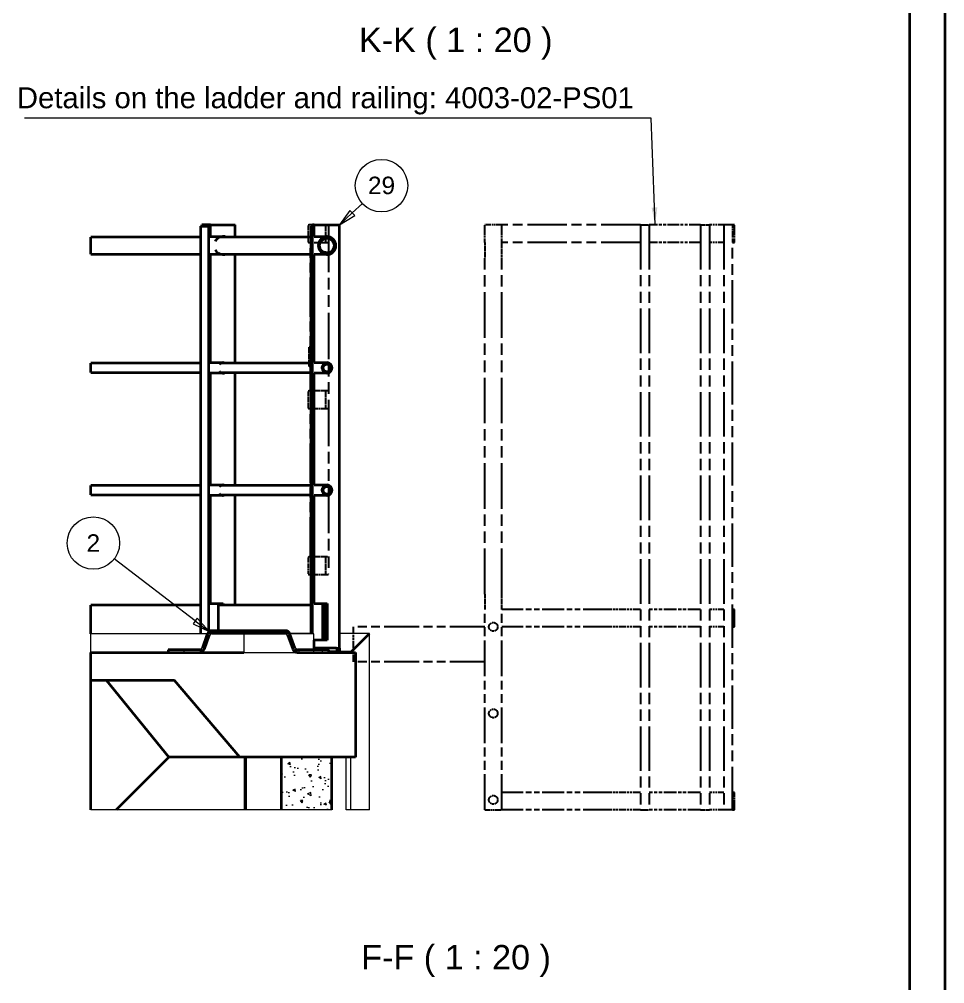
# Model space of a CAD drawing. Header units: millimetres. Extents: x 0 to 42050, y 0 to 29700.
# Drawn here: x 35428 to 42050, y 17503 to 24402 of the extents above; entities that cross this region are included whole.
import ezdxf

# ---------------------------------------------------------------- set-up
doc = ezdxf.new("R2010")
doc.units = ezdxf.units.MM
doc.header["$LTSCALE"] = 50
doc.linetypes.add('DOUBLE_DASH_CHAIN', pattern=[1.2403, 0.6614, -0.0827, 0.1654, -0.0827, 0.1654, -0.0827])
doc.layers.get('0').update_dxf_attribs({"lineweight": 18})
for name, color, linetype, lineweight in [('Border', 7, 'Continuous', 35), ('Hatch', 7, 'Continuous', 18), ('Reference', 7, 'DOUBLE_DASH_CHAIN', 25), ('Symbol', 7, 'Continuous', 18), ('Visible', 7, 'Continuous', 35), ('Visible Narrow', 7, 'Continuous', 18)]:
    doc.layers.add(name, color=color, linetype=linetype, lineweight=lineweight)
doc.layers.add('P_Cable Ducts (CD)', color=30, linetype='Continuous', lineweight=18, true_color=0xff7f00)
doc.styles.add('Label Text', font='arial.ttf')
doc.styles.add('Note Text', font='arial.ttf')
doc.styles.add('Title', font='arial.ttf')
doc.dimstyles.new('Default - Method 2a$7', dxfattribs={"dimscale": 50, "dimtxt": 3, "dimasz": 2.5, "dimexe": 3, "dimexo": 0.5, "dimgap": 0.7, "dimtad": 0, "dimtoh": 1, "dimdec": 1, "dimrnd": 1e-08, "dimtxsty": 'Title', "dimcen": 0.09, "dimdle": 10, "dimclrd": 256, "dimclre": 256, "dimclrt": 7, "dimazin": 2, "dimtfac": 0.833333, "dimtdec": 1, "dimtmove": 0, "dimatfit": 3, "dimfxl": 1, "dimtolj": 1, "dimlwd": -1, "dimlwe": -1, "dimarcsym": 0})

# ---------------------------------------------------------------- blocks, each defined once
blk = doc.blocks.new('Borders Bigadan Border')
at = {"layer": 'Border'}
for p, q in [((841, 594), (841, 0)), ((836, 5), (836, 589))]:
    blk.add_line(p, q, dxfattribs=at)
blk = doc.blocks.new('Balloon47')
at = {"layer": 'Symbol'}
for p, q in [((756.22, 460.33), (757.68, 461.69)), ((755.88, 460.69), (754.4, 458.62)), ((756.22, 460.33), (754.4, 458.62)), ((754.4, 458.62), (756.56, 459.96)), ((756.56, 459.96), (755.88, 460.69))]:
    blk.add_line(p, q, dxfattribs=at)
at = {"layer": 'Symbol', "flags": 128}
blk.add_lwpolyline([(755.88, 460.69), (754.4, 458.62), (756.56, 459.96), (755.88, 460.69)], dxfattribs=at)
at = {"layer": 'Symbol'}
blk.add_circle((760.4, 464.24), 3.75, dxfattribs=at)
blk.add_solid([(755.88, 460.69), (754.4, 458.62), (756.56, 459.96), (755.88, 460.69)], dxfattribs=at)
at = {"layer": 'Symbol', "insert": (760.4, 464.26), "char_height": 2.5, "attachment_point": 5, "style": 'Note Text'}
blk.add_mtext('29', dxfattribs=at)
blk = doc.blocks.new('Balloon48')
at = {"layer": 'Symbol'}
for p, q in [((733.74, 401.96), (722.13, 410.84)), ((734.04, 402.36), (733.44, 401.56)), ((733.44, 401.56), (735.73, 400.44)), ((733.74, 401.96), (735.73, 400.44)), ((735.73, 400.44), (734.04, 402.36))]:
    blk.add_line(p, q, dxfattribs=at)
at = {"layer": 'Symbol', "flags": 128}
blk.add_lwpolyline([(733.44, 401.56), (735.73, 400.44), (734.04, 402.36), (733.44, 401.56)], dxfattribs=at)
at = {"layer": 'Symbol'}
blk.add_circle((719.16, 413.11), 3.75, dxfattribs=at)
blk.add_solid([(733.44, 401.56), (735.73, 400.44), (734.04, 402.36), (733.44, 401.56)], dxfattribs=at)
at = {"layer": 'Symbol', "insert": (719.16, 413.11), "char_height": 2.5, "attachment_point": 5, "style": 'Note Text'}
blk.add_mtext('2', dxfattribs=at)

msp = doc.modelspace()

# ---------------------------------------------------------------- hatches: boundary and pattern name
at = {"layer": 'Hatch'}
h = msp.add_hatch(dxfattribs=at)
h.set_pattern_fill('ANSI31', color=256, scale=1270, angle=60.818737, style=0)
h.set_pattern_definition([(105.81874, (0, 0), (-152.73796, -43.27444), [])])
edge = h.paths.add_edge_path()
edge.add_ellipse((36719.53, 19908.4), major_axis=(-5.99, -16.44), ratio=1, start_angle=20, end_angle=90)
edge.add_line((36735.97, 19902.41), (36773.45, 20005.37))
edge.add_ellipse((36806.33, 19993.4), major_axis=(-35, 0), ratio=1, start_angle=270, end_angle=340, ccw=False)
edge.add_line((36806.33, 20028.4), (37331.83, 20028.4))
edge.add_ellipse((37331.83, 19993.4), major_axis=(-12.5, 32.69), ratio=1, start_angle=270, end_angle=339.075168, ccw=False)
edge.add_ellipse((37331.83, 19993.4), major_axis=(32.89, 11.97), ratio=1, start_angle=0, end_angle=0.924832, ccw=False)
edge.add_line((37364.72, 20005.37), (37402.19, 19902.41))
edge.add_ellipse((37418.63, 19908.4), major_axis=(-17.5, 0), ratio=1, start_angle=20, end_angle=90)
edge.add_line((37418.63, 19890.9), (37534.91, 19890.9))
edge.add_line((37534.91, 19890.9), (37644.13, 19890.9))
edge.add_line((37644.13, 19890.9), (37644.13, 19873.4))
edge.add_line((37644.13, 19873.4), (37418.63, 19873.4))
edge.add_ellipse((37418.63, 19908.4), major_axis=(-32.89, -11.97), ratio=1, start_angle=0, end_angle=70, ccw=False)
edge.add_line((37385.75, 19896.43), (37348.27, 19999.38))
edge.add_ellipse((37331.83, 19993.4), major_axis=(12.25, 12.5), ratio=1, start_angle=334.415309, end_angle=360)
edge.add_ellipse((37331.83, 19993.4), major_axis=(17.5, 0), ratio=1, start_angle=45.584691, end_angle=90)
edge.add_line((37331.83, 20010.9), (36806.33, 20010.9))
edge.add_ellipse((36806.33, 19993.4), major_axis=(5.99, 16.44), ratio=1, start_angle=20, end_angle=90)
edge.add_line((36789.89, 19999.38), (36752.42, 19896.43))
edge.add_ellipse((36719.53, 19908.4), major_axis=(0, -35), ratio=1, start_angle=0, end_angle=70, ccw=False)
edge.add_line((36719.53, 19873.4), (36494.04, 19873.4))
edge.add_line((36494.04, 19873.4), (36494.04, 19890.9))
edge.add_line((36494.04, 19890.9), (36719.53, 19890.9))
h = msp.add_hatch(dxfattribs=at)
h.set_pattern_fill('AR-CONC', color=256, scale=26.916384, angle=105.818737, style=0)
h.set_pattern_definition([(155.81874, (0, 0), (-36.3764, 190.3534), [20.1873, -222.0602]), (100.81874, (0, 0), (-184.6149, -91.1228), [16.1498, -177.6481]), (206.2702, (-3.03, 15.86), (-220.9912, 99.23055), [17.1566, -188.7221]), (152.00294, (-51.8, -14.67), (-35.4418, 288.5284), [30.281, -333.0903]), (202.4544, (-54.75, 9.37), (-320.8465, 170.576), [25.7348, -283.0833]), (97.0029, (-51.8, -14.67), (-320.8465, 170.576), [24.2247, -266.4722]), (126.81874, (-46.18, 14.89), (60.46966, 184.12244), [20.1873, -222.0602]), (71.81874, (-46.18, 14.9), (-205.645, 9.8052), [16.1498, -177.6481]), (177.2702, (-41.14, 30.23), (-145.1754, 193.9277), [17.15655, -188.7221]), (143.31874, (0, 0), (-87.10183, -21.27628), [0, -175.49482, 0, -180.33977, 0, -178.32105]), (113.31874, (0, 0), (-121.44304, 39.18815), [0, -102.8206, 0, -171.45737, 0, -67.96387]), (73.31874, (16.36, -57.75), (-33.32695, 139.89907), [0, -67.29096, 0, -209.9478, 0, -278.58458]), (63.31874, (23.7, -83.65), (-68.71416, 143.68293), [0, -87.47825, 0, -139.42687, 0, -197.83542])])
h.paths.add_polyline_path([(37665.27, 18746.52), (37302.54, 18746.52), (37302.54, 19123.4), (37665.27, 19123.4)])

# ---------------------------------------------------------------- linework, layer by layer
at = {"layer": 'P_Cable Ducts (CD)'}
for p, q in [((35941.14, 19873.4), (35941.14, 20005.9)), ((36773.64, 20005.9), (35941.14, 20005.9)), ((37034.91, 20005.9), (36794.09, 20005.9)), ((37534.91, 20005.9), (37034.91, 20005.9)), ((37034.91, 20005.9), (37034.91, 19873.4)), ((37514.73, 20008.63), (37363.34, 20008.63)), ((37534.91, 19873.4), (37534.91, 20005.9)), ((37600.09, 20008.63), (37599.42, 20008.63)), ((37933.38, 20008.63), (37719.89, 20008.63)), ((37933.38, 18746.52), (37933.38, 20008.63)), ((37034.91, 19873.4), (37034.9, 19873.4)), ((37034.91, 19873.4), (37534.91, 19873.4)), ((37766.31, 18746.52), (37766.31, 19123.4)), ((37801.19, 18746.52), (37801.19, 19123.4)), ((37801.19, 18746.52), (37766.31, 18746.52)), ((37933.38, 18746.52), (37801.19, 18746.52))]:
    msp.add_line(p, q, dxfattribs=at)
msp.add_ellipse((37254.31, -498.63), major_axis=(0, 20507.5), ratio=0.0527019, start_param=0.0048958, end_param=0.0170315, dxfattribs=at)
at = {"layer": 'Reference', "color": 9, "ltscale": 0.729975, "true_color": 0xc0c0c0}
for p, q in [((37495.74, 22925.9), (37495.74, 22810.9)), ((37620.78, 22810.9), (37620.78, 22925.9)), ((37495.74, 21738.4), (37495.74, 21623.4)), ((37620.78, 21623.4), (37620.78, 21738.4)), ((37495.74, 20550.9), (37495.74, 20435.9)), ((37620.78, 20435.9), (37620.78, 20550.9))]:
    msp.add_line(p, q, dxfattribs=at)
at = {"layer": 'Reference', "color": 9, "ltscale": 0.730212, "true_color": 0xc0c0c0}
for p, q in [((37615.78, 22930.9), (37500.74, 22930.9)), ((37500.74, 22805.9), (37615.78, 22805.9)), ((37615.78, 21743.4), (37500.74, 21743.4)), ((37500.74, 21618.4), (37615.78, 21618.4)), ((37615.78, 20555.9), (37500.74, 20555.9)), ((37500.74, 20430.9), (37615.78, 20430.9))]:
    msp.add_line(p, q, dxfattribs=at)
at = {"layer": 'Reference', "color": 9, "ltscale": 5.168618, "true_color": 0xc0c0c0}
for p, q in [((37636.52, 22930.9), (37615.78, 22930.9)), ((37615.78, 20430.9), (37636.52, 20430.9))]:
    msp.add_line(p, q, dxfattribs=at)
at = {"layer": 'Reference', "color": 9, "ltscale": 10.038921, "true_color": 0xc0c0c0}
msp.add_line((37641.39, 22926.03), (37641.39, 20435.77), dxfattribs=at)
at = {"layer": 'Reference', "color": 9, "ltscale": 1.19656, "true_color": 0xc0c0c0}
for p, q in [((38879.91, 22930.9), (38759.91, 22930.9)), ((38759.91, 18746.52), (38879.91, 18746.52))]:
    msp.add_line(p, q, dxfattribs=at)
at = {"layer": 'Reference', "color": 9, "ltscale": 0.79346, "true_color": 0xc0c0c0}
for p, q in [((38759.91, 22805.9), (38759.91, 22930.9)), ((38879.91, 22805.9), (38879.91, 22930.9)), ((40532.41, 22930.9), (40532.41, 22805.9)), ((40544.91, 22805.9), (40544.91, 22930.9)), ((40532.49, 20180.9), (40532.49, 20055.9)), ((40544.99, 20055.9), (40544.99, 20180.9)), ((40532.49, 18871.52), (40532.49, 18746.52)), ((40544.99, 18746.52), (40544.99, 18871.52))]:
    msp.add_line(p, q, dxfattribs=at)
at = {"layer": 'Reference', "color": 9, "ltscale": 8.500576, "true_color": 0xc0c0c0}
for p, q in [((39872.34, 22930.9), (38879.91, 22930.9)), ((39872.34, 22805.9), (38879.91, 22805.9))]:
    msp.add_line(p, q, dxfattribs=at)
at = {"layer": 'Reference', "color": 9, "ltscale": 0.62316, "true_color": 0xc0c0c0}
for p, q in [((39872.34, 22930.9), (39934.84, 22930.9)), ((40303.3, 22930.9), (40365.8, 22930.9)), ((39872.34, 18746.52), (39934.84, 18746.52)), ((40303.3, 18746.52), (40365.8, 18746.52))]:
    msp.add_line(p, q, dxfattribs=at)
at = {"layer": 'Reference', "color": 9, "ltscale": 9.639085, "true_color": 0xc0c0c0}
for p, q in [((39872.34, 22930.9), (39872.34, 18746.52)), ((39934.84, 22930.9), (39934.84, 18746.52)), ((40303.3, 22930.9), (40303.3, 18746.52)), ((40365.8, 22930.9), (40365.8, 18746.52)), ((40469.91, 22930.9), (40469.91, 18746.52))]:
    msp.add_line(p, q, dxfattribs=at)
at = {"layer": 'Reference', "color": 9, "ltscale": 0.288734, "true_color": 0xc0c0c0}
for p, q in [((39977.66, 22930.9), (39934.84, 22930.9)), ((39977.66, 22805.9), (39934.84, 22805.9))]:
    msp.add_line(p, q, dxfattribs=at)
at = {"layer": 'Reference', "color": 9, "ltscale": 2.492157, "true_color": 0xc0c0c0}
for p, q in [((40303.3, 22930.9), (39977.66, 22930.9)), ((40303.3, 22805.9), (39977.66, 22805.9))]:
    msp.add_line(p, q, dxfattribs=at)
at = {"layer": 'Reference', "color": 9, "ltscale": 1.344787, "true_color": 0xc0c0c0}
for p, q in [((40469.91, 22930.9), (40365.8, 22930.9)), ((40469.91, 22805.9), (40365.8, 22805.9))]:
    msp.add_line(p, q, dxfattribs=at)
at = {"layer": 'Reference', "color": 9, "ltscale": 0.39668, "true_color": 0xc0c0c0}
for p, q in [((40532.41, 22930.9), (40469.91, 22930.9)), ((40532.41, 18746.52), (40469.91, 18746.52))]:
    msp.add_line(p, q, dxfattribs=at)
at = {"layer": 'Reference', "color": 9, "ltscale": 0.079256, "true_color": 0xc0c0c0}
for p, q in [((40544.91, 22930.9), (40532.41, 22930.9)), ((40532.41, 22805.9), (40544.91, 22805.9)), ((40544.99, 20180.9), (40532.49, 20180.9)), ((40532.49, 20055.9), (40544.99, 20055.9)), ((40544.99, 18871.52), (40532.49, 18871.52)), ((40532.49, 18746.52), (40544.99, 18746.52))]:
    msp.add_line(p, q, dxfattribs=at)
at = {"layer": 'Reference', "color": 9, "ltscale": 8.48585, "true_color": 0xc0c0c0}
for p, q in [((37512.86, 21748.4), (37512.86, 22800.9)), ((37512.86, 20560.9), (37512.86, 21613.4))]:
    msp.add_line(p, q, dxfattribs=at)
at = {"layer": 'Reference', "color": 9, "ltscale": 4.184604, "true_color": 0xc0c0c0}
for p, q in [((37615.78, 22805.9), (37632.57, 22805.9)), ((37632.57, 21743.4), (37615.78, 21743.4)), ((37615.78, 21618.4), (37632.57, 21618.4)), ((37632.57, 20555.9), (37615.78, 20555.9))]:
    msp.add_line(p, q, dxfattribs=at)
at = {"layer": 'Reference', "color": 9, "ltscale": 0.692411, "true_color": 0xc0c0c0}
for p, q in [((38759.91, 22805.9), (38759.91, 22697.37)), ((38879.91, 22697.37), (38879.91, 22805.9)), ((38759.91, 20289.43), (38759.91, 20180.9)), ((38879.91, 20180.9), (38879.91, 20289.43))]:
    msp.add_line(p, q, dxfattribs=at)
at = {"layer": 'Reference', "color": 9, "ltscale": 9.351136, "true_color": 0xc0c0c0}
msp.add_line((40532.41, 18746.52), (40532.41, 22805.9), dxfattribs=at)
at = {"layer": 'Reference', "color": 9, "ltscale": 9.856833, "true_color": 0xc0c0c0}
for p, q in [((38759.91, 20289.43), (38759.91, 22697.37)), ((38879.91, 20289.43), (38879.91, 22697.37))]:
    msp.add_line(p, q, dxfattribs=at)
at = {"layer": 'Reference', "color": 9, "ltscale": 0.066064, "true_color": 0xc0c0c0}
for p, q in [((37512.86, 22055.9), (37502.44, 22055.9)), ((37512.86, 21918.4), (37502.44, 21918.4))]:
    msp.add_line(p, q, dxfattribs=at)
at = {"layer": 'Reference', "color": 9, "ltscale": 0.872816, "true_color": 0xc0c0c0}
msp.add_line((37502.44, 21918.4), (37502.44, 22055.9), dxfattribs=at)
at = {"layer": 'Reference', "color": 9, "ltscale": 7.709828, "true_color": 0xc0c0c0}
for p, q in [((38759.91, 18746.52), (38759.91, 20180.9)), ((38879.91, 18746.52), (38879.91, 20180.9))]:
    msp.add_line(p, q, dxfattribs=at)
at = {"layer": 'Reference', "color": 9, "ltscale": 4.702851, "true_color": 0xc0c0c0}
for p, q in [((39617.55, 20180.9), (38879.91, 20180.9)), ((39617.55, 20055.9), (38879.91, 20055.9)), ((39617.55, 18871.52), (38879.91, 18871.52)), ((39617.55, 18746.52), (38879.91, 18746.52))]:
    msp.add_line(p, q, dxfattribs=at)
at = {"layer": 'Reference', "color": 9, "ltscale": 1.626729, "true_color": 0xc0c0c0}
for p, q in [((39872.34, 20180.9), (39617.55, 20180.9)), ((39872.34, 20055.9), (39617.55, 20055.9)), ((39872.34, 18871.52), (39617.55, 18871.52)), ((39872.34, 18746.52), (39617.55, 18746.52))]:
    msp.add_line(p, q, dxfattribs=at)
at = {"layer": 'Reference', "color": 9, "ltscale": 2.778255, "true_color": 0xc0c0c0}
for p, q in [((40303.3, 20180.9), (39934.84, 20180.9)), ((40303.3, 20055.9), (39934.84, 20055.9)), ((40303.3, 18871.52), (39934.84, 18871.52)), ((40303.3, 18746.52), (39934.84, 18746.52))]:
    msp.add_line(p, q, dxfattribs=at)
at = {"layer": 'Reference', "color": 9, "ltscale": 1.344382, "true_color": 0xc0c0c0}
for p, q in [((40469.91, 20180.9), (40365.8, 20180.9)), ((40469.91, 20055.9), (40365.8, 20055.9)), ((40469.91, 18871.52), (40365.8, 18871.52)), ((40469.91, 18746.52), (40365.8, 18746.52))]:
    msp.add_line(p, q, dxfattribs=at)
at = {"layer": 'Reference', "color": 9, "ltscale": 0.071075, "true_color": 0xc0c0c0}
for p, q in [((40532.49, 20180.9), (40532.41, 20180.9)), ((40532.49, 20055.9), (40532.41, 20055.9)), ((40532.49, 18871.52), (40532.41, 18871.52)), ((40532.49, 18746.52), (40532.41, 18746.52))]:
    msp.add_line(p, q, dxfattribs=at)
at = {"layer": 'Reference', "color": 9, "ltscale": 7.578812, "true_color": 0xc0c0c0}
for p, q in [((38759.91, 20055.9), (37819.91, 20055.9)), ((38759.91, 19805.9), (37819.91, 19805.9))]:
    msp.add_line(p, q, dxfattribs=at)
at = {"layer": 'Reference', "color": 9, "ltscale": 1.587019, "true_color": 0xc0c0c0}
msp.add_line((37819.91, 19805.9), (37819.91, 20055.9), dxfattribs=at)
at = {"layer": 'Reference', "color": 9, "ltscale": 1.246421, "true_color": 0xc0c0c0}
for centre in [(38819.91, 20055.9), (38819.91, 19437.15), (38819.91, 18818.4)]:
    msp.add_circle(centre, 31.25, dxfattribs=at)
at = {"layer": 'Reference', "color": 9, "ltscale": 0.049769, "true_color": 0xc0c0c0}
for centre, major_axis, start_param, end_param in [((37500.74, 22925.9), (-5, 0), 4.712389, 6.2831853), ((37615.78, 22925.9), (5, 0), 0, 1.5707963), ((37500.74, 22810.9), (-5, 0), 0, 1.5707963), ((37615.78, 22810.9), (5, 0), 4.712389, 6.2831853), ((37500.74, 21738.4), (-5, 0), 4.712389, 6.2831853), ((37615.78, 21738.4), (5, 0), 0, 1.5707963), ((37500.74, 21623.4), (-5, 0), 0, 1.5707963), ((37615.78, 21623.4), (5, 0), 4.712389, 6.2831853), ((37500.74, 20550.9), (-5, 0), 4.712389, 6.2831853), ((37615.78, 20550.9), (5, 0), 0, 1.5707963), ((37500.74, 20435.9), (-5, 0), 0, 1.5707963), ((37615.78, 20435.9), (5, 0), 4.712389, 6.2831853)]:
    msp.add_ellipse(centre, major_axis=major_axis, ratio=0.9996754, start_param=start_param, end_param=end_param, dxfattribs=at)
at = {"layer": 'Reference', "color": 9, "ltscale": 0.060531, "true_color": 0xc0c0c0}
for centre, major_axis, start_param, end_param in [((37636.39, 22925.9), (3.58, 3.58), 5.485047, 7.0558433), ((37636.39, 20435.9), (3.58, -3.58), 5.5105273, 7.0813236)]:
    msp.add_ellipse(centre, major_axis=major_axis, ratio=0.9748389, start_param=start_param, end_param=end_param, dxfattribs=at)
at = {"layer": 'Reference', "color": 9, "ltscale": 0.03324, "true_color": 0xc0c0c0}
for points, knots in [([(37512.86, 22800.9), (37512.86, 22801.93), (37512.86, 22802.97), (37512.84, 22804.63), (37512.84, 22805.28), (37512.83, 22805.9)], [4.71238898, 4.71238898, 4.71238898, 4.71238898, 5.02654825, 5.02654825, 5.24467235, 5.24467235, 5.24467235, 5.24467235]), ([(37512.83, 21743.4), (37512.83, 21743.61), (37512.83, 21743.83), (37512.84, 21744.29), (37512.84, 21744.52), (37512.85, 21745), (37512.85, 21745.25), (37512.85, 21745.74), (37512.85, 21745.99), (37512.86, 21746.49), (37512.86, 21746.74), (37512.86, 21747.46), (37512.86, 21747.93), (37512.86, 21748.4)], [4.18010561, 4.18010561, 4.18010561, 4.18010561, 4.2567862, 4.2567862, 4.33465923, 4.33465923, 4.41349898, 4.41349898, 4.49231024, 4.49231024, 4.57010588, 4.57010588, 4.71238898, 4.71238898, 4.71238898, 4.71238898]), ([(37512.86, 21613.4), (37512.86, 21614.43), (37512.86, 21615.47), (37512.84, 21617.13), (37512.84, 21617.78), (37512.83, 21618.4)], [4.71238898, 4.71238898, 4.71238898, 4.71238898, 5.02654825, 5.02654825, 5.24467235, 5.24467235, 5.24467235, 5.24467235]), ([(37512.83, 20555.9), (37512.83, 20556.11), (37512.83, 20556.33), (37512.84, 20556.79), (37512.84, 20557.02), (37512.85, 20557.5), (37512.85, 20557.75), (37512.85, 20558.24), (37512.85, 20558.49), (37512.86, 20558.99), (37512.86, 20559.24), (37512.86, 20559.96), (37512.86, 20560.43), (37512.86, 20560.9)], [4.18010561, 4.18010561, 4.18010561, 4.18010561, 4.2567862, 4.2567862, 4.33465923, 4.33465923, 4.41349898, 4.41349898, 4.49231024, 4.49231024, 4.57010588, 4.57010588, 4.71238898, 4.71238898, 4.71238898, 4.71238898])]:
    msp.add_open_spline(points, degree=3, knots=knots, dxfattribs=at)
at = {"layer": 'Visible', "color": 9, "true_color": 0xc0c0c0}
for p, q in [((36725.97, 22923.4), (36725.97, 20005.9)), ((36732.21, 22923.4), (36725.97, 22923.4)), ((36732.21, 22923.4), (36775.26, 22923.4)), ((36796.99, 22930.9), (36734.5, 22930.9)), ((36734.5, 22930.9), (36734.5, 22923.4)), ((36775.26, 22923.4), (36781.51, 22923.4)), ((36793.51, 22923.4), (36781.51, 22923.4)), ((36781.51, 22923.4), (36781.51, 20018.07)), ((36794.9, 22923.4), (36793.51, 22923.4)), ((36794.9, 22848.4), (36794.9, 22923.4)), ((36796.99, 22930.9), (36972.31, 22930.9)), ((36796.99, 22848.4), (36796.99, 22930.9)), ((36972.31, 22843.77), (36972.31, 22930.9)), ((37514.73, 22923.4), (37514.73, 20005.9)), ((37515.83, 22923.4), (37514.73, 22923.4)), ((37515.83, 22923.4), (37523.41, 22923.4)), ((37523.41, 22923.4), (37524.51, 22923.4)), ((37537, 22923.4), (37524.51, 22923.4)), ((37524.51, 22923.4), (37524.51, 20005.9)), ((37537.61, 22930.9), (37526.6, 22930.9)), ((37526.6, 22930.9), (37526.6, 22923.4)), ((37537.24, 22923.4), (37537, 22923.4)), ((37537.24, 22848.4), (37537.24, 22923.4)), ((37537.61, 22930.9), (37719.89, 22930.9)), ((37537.61, 22848.4), (37537.61, 22930.9)), ((37719.89, 19903.4), (37719.89, 22930.9)), ((35941.14, 22723.02), (35941.14, 22843.77)), ((36725.97, 22843.77), (35941.14, 22843.77)), ((36794.9, 22848.4), (36796.99, 22848.4)), ((36796.99, 22848.4), (36884.65, 22848.4)), ((36854.76, 22839.69), (36869.25, 22848.4)), ((37514.73, 22843.77), (36861.55, 22843.77)), ((36904.7, 22843.77), (36904.7, 22844.18)), ((37537.24, 22848.4), (37537.61, 22848.4)), ((37537.61, 22848.4), (37628.75, 22848.4)), ((37600.67, 22839.69), (37615.74, 22848.4)), ((37629.5, 22843.77), (37607.73, 22843.77)), ((35941.14, 22723.02), (36725.97, 22723.02)), ((36796.99, 22718.4), (36794.9, 22718.4)), ((36794.9, 21945.9), (36794.9, 22718.4)), ((36796.99, 21945.9), (36796.99, 22718.4)), ((36884.65, 22718.4), (36796.99, 22718.4)), ((36862.85, 22723.02), (37514.73, 22723.02)), ((36896.17, 22719.96), (36896.17, 22723.02)), ((36904.7, 22722.62), (36904.7, 22723.02)), ((36972.31, 21942.02), (36972.31, 22723.02)), ((37537.61, 22718.4), (37537.24, 22718.4)), ((37537.24, 21945.9), (37537.24, 22718.4)), ((37537.61, 21945.9), (37537.61, 22718.4)), ((37628.75, 22718.4), (37537.61, 22718.4)), ((37609.08, 22723.02), (37629.5, 22723.02)), ((37655.81, 22727.11), (37675.09, 22738.25)), ((37674.61, 22737.76), (37656.18, 22727.11)), ((35941.14, 21874.77), (35941.14, 21942.02)), ((36725.97, 21942.02), (35941.14, 21942.02)), ((36794.9, 21945.9), (36796.99, 21945.9)), ((36796.99, 21945.9), (36884.65, 21945.9)), ((36867.97, 21940.87), (36876.33, 21945.9)), ((37514.73, 21942.02), (36869.88, 21942.02)), ((37537.24, 21945.9), (37537.61, 21945.9)), ((37537.61, 21945.9), (37628.75, 21945.9)), ((37614.4, 21940.87), (37623.1, 21945.9)), ((37629.5, 21942.02), (37616.39, 21942.02)), ((35941.14, 21874.77), (36725.97, 21874.77)), ((36796.99, 21870.9), (36794.9, 21870.9)), ((36794.9, 21070.9), (36794.9, 21870.9)), ((36796.99, 21070.9), (36796.99, 21870.9)), ((36884.65, 21870.9), (36796.99, 21870.9)), ((36870.03, 21874.77), (37514.73, 21874.77)), ((36896.17, 21873.67), (36896.17, 21874.77)), ((36972.31, 21067.02), (36972.31, 21874.77)), ((37537.61, 21870.9), (37537.24, 21870.9)), ((37537.24, 21070.9), (37537.24, 21870.9)), ((37537.61, 21070.9), (37537.61, 21870.9)), ((37628.75, 21870.9), (37537.61, 21870.9)), ((37616.55, 21874.77), (37629.5, 21874.77)), ((37643.51, 21876.8), (37658.24, 21885.76)), ((37643.88, 21876.8), (37643.51, 21876.8)), ((37657.92, 21885.34), (37643.88, 21876.8)), ((35941.14, 20999.77), (35941.14, 21067.02)), ((36725.97, 21067.02), (35941.14, 21067.02)), ((36794.9, 21070.9), (36796.99, 21070.9)), ((36796.99, 21070.9), (36884.65, 21070.9)), ((36867.97, 21065.87), (36876.33, 21070.9)), ((37514.73, 21067.02), (36869.88, 21067.02)), ((37537.24, 21070.9), (37537.61, 21070.9)), ((37537.61, 21070.9), (37628.75, 21070.9)), ((37614.4, 21065.87), (37623.1, 21070.9)), ((37629.5, 21067.02), (37616.39, 21067.02)), ((35941.14, 20999.77), (36725.97, 20999.77)), ((36796.99, 20995.9), (36794.9, 20995.9)), ((36794.9, 20223.4), (36794.9, 20995.9)), ((36884.65, 20995.9), (36796.99, 20995.9)), ((36796.99, 20223.4), (36796.99, 20995.9)), ((36870.03, 20999.77), (37514.73, 20999.77)), ((36896.17, 20998.67), (36896.17, 20999.77)), ((36972.31, 20210.9), (36972.31, 20999.77)), ((37537.61, 20995.9), (37537.24, 20995.9)), ((37537.24, 20223.4), (37537.24, 20995.9)), ((37628.75, 20995.9), (37537.61, 20995.9)), ((37537.61, 20223.4), (37537.61, 20995.9)), ((37616.55, 20999.77), (37629.5, 20999.77)), ((37642.08, 21000.92), (37657.54, 21009.86)), ((37657.21, 21009.46), (37642.44, 21000.92)), ((36794.9, 20223.4), (36796.99, 20223.4)), ((36796.99, 20223.4), (36885.85, 20223.4)), ((36853.56, 20028.4), (36853.56, 20223.4)), ((36883.76, 20210.9), (36883.76, 20223.4)), ((36885.85, 20223.4), (36885.85, 20210.9)), ((37537.24, 20223.4), (37537.61, 20223.4)), ((37537.61, 20223.4), (37630, 20223.4)), ((37599.42, 19960.9), (37599.42, 20223.4)), ((37618.99, 20210.9), (37618.99, 20223.4)), ((37619.36, 20223.4), (37619.36, 20210.9)), ((37629.63, 19960.9), (37629.63, 20223.4)), ((37630, 20223.4), (37630, 19960.9)), ((35941.14, 20005.9), (35941.14, 20210.9)), ((36725.97, 20210.9), (35941.14, 20210.9)), ((37514.73, 20210.9), (36853.56, 20210.9)), ((37615.77, 20210.9), (37599.42, 20210.9)), ((37615.77, 20210.9), (37628.25, 20210.9)), ((37615.77, 19960.9), (37615.77, 20210.9)), ((37628.25, 20210.9), (37628.25, 19960.9)), ((36853.56, 20005.9), (36853.56, 20010.9)), ((37537.61, 19960.9), (37537.24, 19960.9)), ((37537.24, 19903.4), (37537.24, 19960.9)), ((37614.7, 19960.9), (37537.61, 19960.9)), ((37537.61, 19903.4), (37537.61, 19960.9)), ((37615.77, 19960.9), (37614.7, 19960.9)), ((37628.25, 19960.9), (37615.77, 19960.9)), ((37630, 19960.9), (37628.25, 19960.9)), ((35941.14, 19873.4), (36494.04, 19873.4)), ((35941.14, 19673.4), (35941.14, 19873.4)), ((36719.53, 19873.4), (37034.9, 19873.4)), ((37537.24, 19903.4), (37537.61, 19903.4)), ((37697.42, 19903.4), (37537.61, 19903.4)), ((37644.13, 19880.9), (37705.05, 19880.9)), ((37644.13, 19873.4), (37834.9, 19873.4)), ((37697.42, 19903.4), (37719.89, 19903.4)), ((37699.3, 19903.4), (37699.3, 19895.9)), ((37699.3, 19895.9), (37699.3, 19880.9)), ((37702.49, 19880.9), (37702.49, 19903.4)), ((37705.05, 19880.9), (37705.05, 19873.4)), ((37711.3, 19903.4), (37711.3, 19873.4)), ((37718.79, 19903.4), (37718.79, 19873.4)), ((37834.9, 19873.4), (37834.9, 19123.4)), ((36538.12, 19673.4), (35941.14, 19673.4)), ((35941.14, 18746.52), (35941.14, 19673.4)), ((36053.08, 19673.4), (36498.4, 19123.4)), ((37006.74, 19123.4), (36538.12, 19673.4)), ((36498.4, 19123.4), (36120.95, 18746.52)), ((37006.74, 19123.4), (36498.4, 19123.4)), ((37301.23, 19123.4), (37006.74, 19123.4)), ((37045.57, 18746.52), (37045.57, 19123.4)), ((37048.49, 18746.52), (37048.49, 19123.4)), ((37301.23, 19123.4), (37302.54, 19123.4)), ((37302.54, 19123.4), (37302.54, 18746.52)), ((37665.27, 19123.4), (37302.54, 19123.4)), ((37665.27, 18746.52), (37665.27, 19123.4)), ((37834.9, 19123.4), (37665.27, 19123.4))]:
    msp.add_line(p, q, dxfattribs=at)
at = {"layer": 'Visible'}
for p, q in [((37331.83, 20028.4), (36806.33, 20028.4)), ((36806.33, 20010.9), (37331.83, 20010.9)), ((37340.45, 20008.63), (37249.02, 20008.63)), ((37249.02, 20005.9), (37249.02, 20008.63)), ((37801.19, 19876.14), (37933.38, 20008.63)), ((36773.45, 20005.37), (36735.97, 19902.41)), ((36752.42, 19896.43), (36789.89, 19999.38)), ((37348.27, 19999.38), (37385.75, 19896.43)), ((37402.19, 19902.41), (37364.72, 20005.37)), ((36719.53, 19890.9), (36494.04, 19890.9)), ((36494.04, 19890.9), (36494.04, 19873.4)), ((36494.04, 19873.4), (36719.53, 19873.4)), ((37644.13, 19890.9), (37418.63, 19890.9)), ((37418.63, 19873.4), (37644.13, 19873.4)), ((37644.13, 19873.4), (37644.13, 19890.9)), ((37801.19, 19876.14), (37718.79, 19876.14)), ((37801.19, 19873.4), (37801.19, 19876.14))]:
    msp.add_line(p, q, dxfattribs=at)
for centre, radius, start, end in [((36806.33, 19993.4), 35, 90, 160), ((36806.33, 19993.4), 17.5, 90, 160), ((37331.83, 19993.4), 35, 20, 90), ((37331.83, 19993.4), 17.5, 20, 90), ((36719.53, 19908.4), 17.5, 270, 340), ((36719.53, 19908.4), 35, 270, 340), ((37418.63, 19908.4), 35, 200, 270), ((37418.63, 19908.4), 17.5, 200, 270)]:
    msp.add_arc(centre, radius, start, end, dxfattribs=at)
at = {"layer": 'Visible', "color": 9, "true_color": 0xc0c0c0}
for centre, major_axis, ratio, start_param, end_param in [((36885.98, 22783.4), (0, 65), 0.9606684, 0.5235988, 1.0979012), ((36882.56, 22783.4), (0, 65), 0.9606684, 5.903675, 6.2831853), ((36884.65, 22783.4), (0, 65), 0.9606684, 5.903675, 6.2831853), ((37633.13, 22783.4), (0, 65), 0.9988029, 0.5235988, 1.0979012), ((37617.74, 22783.4), (0, 65), 0.9988029, 5.7947664, 6.2831853), ((37618.11, 22783.4), (0, 65), 0.9988029, 5.7841479, 6.2831853), ((37628.38, 22783.4), (0, -65), 0.9988029, 0, 3.1415927), ((37628.75, 22783.4), (0, 65), 0.9988029, 3.1415927, 6.2831853), ((36885.98, 22783.4), (0, -65), 0.9606684, 5.1852841, 6.2558383), ((36882.56, 22783.4), (0, -65), 0.9606684, 0, 0.3795103), ((36884.65, 22783.4), (0, -65), 0.9606684, 0, 0.3795103), ((37633.13, 22783.4), (0, -65), 0.9988029, 5.1852841, 6.2465993), ((37617.74, 22783.4), (0, -65), 0.9988029, 0.1187961, 0.4884189), ((37618.11, 22783.4), (0, -65), 0.9988029, 0.1159511, 0.4990374), ((37623.35, 22783.4), (0, -65), 0.9988029, 0.0754177, 0.5235988), ((37623.71, 22783.4), (0, -65), 0.9988029, 0.0725844, 0.5235988), ((36885.98, 21908.4), (0, 37.5), 0.9606684, 0.5235988, 0.879161), ((36882.56, 21908.4), (0, 37.5), 0.9606684, 5.8245707, 6.2831853), ((36884.65, 21908.4), (0, 37.5), 0.9606684, 5.8245707, 6.2831853), ((37633.13, 21908.4), (0, 37.5), 0.9988029, 0.5235988, 0.879161), ((37617.74, 21908.4), (0, 37.5), 0.9988029, 5.7949659, 6.154288), ((37618.11, 21908.4), (0, 37.5), 0.9988029, 5.7891316, 6.1623972), ((37628.38, 21908.4), (0, -37.5), 0.9988029, 0, 3.1415927), ((37628.75, 21908.4), (0, 37.5), 0.9988029, 3.1415927, 6.2831853), ((36885.98, 21908.4), (0, -37.5), 0.9606684, 5.4040243, 6.2357721), ((36882.56, 21908.4), (0, -37.5), 0.9606684, 0, 0.4586146), ((36884.65, 21908.4), (0, -37.5), 0.9606684, 0, 0.4586146), ((37633.13, 21908.4), (0, -37.5), 0.9988029, 5.4040243, 6.2197411), ((37617.74, 21908.4), (0, -37.5), 0.9988029, 0.2069023, 0.4882194), ((37618.11, 21908.4), (0, -37.5), 0.9988029, 0.2019007, 0.4940537), ((37623.35, 21908.4), (0, -37.5), 0.9988029, 0.1309742, 0.5685795), ((37623.71, 21908.4), (0, -37.5), 0.9988029, 0.126036, 0.5685795), ((36885.98, 21033.4), (0, 37.5), 0.9606684, 0.5235988, 0.879161), ((36882.56, 21033.4), (0, 37.5), 0.9606684, 5.8245707, 6.2831853), ((36884.65, 21033.4), (0, 37.5), 0.9606684, 5.8245707, 6.2831853), ((37633.13, 21033.4), (0, 37.5), 0.9988029, 0.5235988, 0.879161), ((37617.74, 21033.4), (0, 37.5), 0.9988029, 5.7949659, 6.154288), ((37618.11, 21033.4), (0, 37.5), 0.9988029, 5.7891316, 6.1623972), ((37628.38, 21033.4), (0, -37.5), 0.9988029, 0, 3.1415927), ((37628.75, 21033.4), (0, 37.5), 0.9988029, 3.1415927, 6.2831853), ((36885.98, 21033.4), (0, -37.5), 0.9606684, 5.4040243, 6.2357721), ((36882.56, 21033.4), (0, -37.5), 0.9606684, 0, 0.4586146), ((36884.65, 21033.4), (0, -37.5), 0.9606684, 0, 0.4586146), ((37633.13, 21033.4), (0, -37.5), 0.9988029, 5.4040243, 6.2197411), ((37617.74, 21033.4), (0, -37.5), 0.9988029, 0.2069023, 0.4882194), ((37618.11, 21033.4), (0, -37.5), 0.9988029, 0.2019007, 0.4940537), ((37623.35, 21033.4), (0, -37.5), 0.9988029, 0.1309742, 0.5235988), ((37623.71, 21033.4), (0, -37.5), 0.9988029, 0.126036, 0.5235988)]:
    msp.add_ellipse(centre, major_axis=major_axis, ratio=ratio, start_param=start_param, end_param=end_param, dxfattribs=at)
for centre, major_axis in [((37629.5, 22783.4), (0, 60.38)), ((37629.5, 22783.4), (0, 52.25)), ((37629.5, 21908.4), (0, 33.62)), ((37629.5, 21908.4), (0, 27)), ((37629.5, 21033.4), (0, 33.62)), ((37629.5, 21033.4), (0, 27))]:
    msp.add_ellipse(centre, major_axis=major_axis, ratio=0.9991129, dxfattribs=at)
at = {"layer": 'Visible'}
msp.add_ellipse((17459.91, -498.63), major_axis=(-20367.92, -20367.92), ratio=0.0263693, start_param=3.1727724, end_param=3.1850426, dxfattribs=at)
at = {"layer": 'Visible Narrow', "color": 9, "true_color": 0xc0c0c0}
for p, q in [((36120.95, 18746.52), (35941.14, 18746.52)), ((37045.57, 18746.52), (36120.95, 18746.52)), ((37048.49, 18746.52), (37045.57, 18746.52)), ((37302.54, 18746.52), (37048.49, 18746.52)), ((37665.27, 18746.52), (37302.54, 18746.52))]:
    msp.add_line(p, q, dxfattribs=at)

# ---------------------------------------------------------------- block references
at = {"xscale": 50, "yscale": 50, "zscale": 50}
msp.add_blockref('Borders Bigadan Border', (0, 0), dxfattribs=at)
at = {"layer": 'Symbol', "xscale": 50, "yscale": 50, "zscale": 50}
for name in ['Balloon47', 'Balloon48']:
    msp.add_blockref(name, (0, 0), dxfattribs=at)

# ---------------------------------------------------------------- texts
at = {"layer": 'Symbol', "char_height": 175, "attachment_point": 7, "style": 'Label Text'}
for s, insert in [('K-K ( 1 : 20 )', (37858.37, 24114.24)), ('F-F ( 1 : 20 )', (37874.1, 17552.61))]:
    msp.add_mtext(s, dxfattribs=dict(at, insert=insert))
at = {"layer": 'Symbol', "color": 7, "insert": (39825.42, 23720.48), "char_height": 150, "width": 4413.7959, "attachment_point": 9, "style": 'Title'}
msp.add_mtext('\\fArial|b0|i0;Details on the ladder and railing: 4003-02-PS01', dxfattribs=at)

# ---------------------------------------------------------------- leaders
at = {"layer": 'Symbol', "annotation_type": 0, "has_hookline": 1, "hookline_direction": 1, "text_width": 4360.44}
msp.add_leader([(39977.66, 22930.9), (39950.42, 23695.48), (39825.42, 23695.48)], dimstyle='Default - Method 2a$7', override={"dimgap": 0, "dimtad": 1}, dxfattribs=at)

doc.saveas('drawing.dxf')
